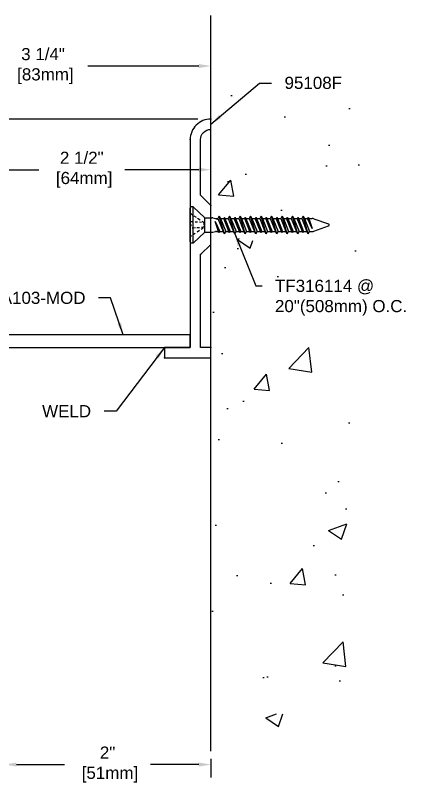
# Model space of a CAD drawing. Header units: inches. Extents: x -3.8 to 16.1, y 1.3 to 8.8.
# Drawn here: x 3.03 to 6.81, y 1.36 to 8.79 of the extents above; entities that cross this region are included whole.
import ezdxf

# ---------------------------------------------------------------- set-up
doc = ezdxf.new("R2010")
doc.units = ezdxf.units.IN
doc.header["$MEASUREMENT"] = 0
for name, color, linetype in [('Anchors', 4, 'Continuous'), ('Conditions', 1, 'Continuous'), ('Dimensions', 3, 'Continuous'), ('Text', 2, 'Continuous')]:
    doc.layers.add(name, color=color, linetype=linetype)
doc.styles.add('Arial', font='arial.ttf')
doc.dimstyles.new('ARIAL', dxfattribs={"dimtxt": 0.1175, "dimasz": 0.1175, "dimexe": 0.125, "dimexo": 0.125, "dimgap": 0.125, "dimtad": 0, "dimtih": 1, "dimtoh": 1, "dimdec": 4, "dimzin": 0, "dimdsep": 46, "dimlunit": 4, "dimtxsty": 'Arial', "dimcen": 0.09, "dimadec": 0, "dimazin": 0, "dimtfac": 1, "dimtdec": 4, "dimtofl": 0, "dimtmove": 0, "dimatfit": 3, "dimfxl": 0, "dimfrac": 2, "dimtolj": 1, "dimtzin": 0, "dimarcsym": 0})

# ---------------------------------------------------------------- blocks, each defined once
blk = doc.blocks.new('*D3')
at = {"layer": 'Defpoints', "color": 0}
for p in [(2.9207, 1.7175), (4.9207, 1.7175), (2.9207, 1.5375)]:
    blk.add_point(p, dxfattribs=at)
at = {"layer": 'Dimensions', "color": 0, "lineweight": -2}
for p, q in [((2.9207, 1.5925), (2.9207, 1.4125)), ((4.9207, 1.5925), (4.9207, 1.4125)), ((3.0382, 1.5375), (3.5046, 1.5375)), ((4.8032, 1.5375), (4.3368, 1.5375))]:
    blk.add_line(p, q, dxfattribs=at)
at = {"layer": 'Dimensions', "color": 0}
for points in [[(3.0382, 1.5571), (3.0382, 1.5179), (2.9207, 1.5375)], [(4.8032, 1.5571), (4.8032, 1.5179), (4.9207, 1.5375)]]:
    blk.add_solid(points, dxfattribs=at)
at = {"layer": 'Dimensions', "color": 0, "insert": (3.9207, 1.5375), "char_height": 0.1175, "attachment_point": 5, "style": 'Arial'}
blk.add_mtext('\\A1;2"\\P [51mm]', dxfattribs=at)
blk = doc.blocks.new('*D4')
at = {"layer": 'Defpoints', "color": 0}
for p in [(4.9207, 8.2999), (4.9207, 7.9789), (1.6707, 5.6668)]:
    blk.add_point(p, dxfattribs=at)
at = {"layer": 'Dimensions', "color": 0, "lineweight": -2}
for p, q in [((1.6707, 5.7918), (1.6707, 8.4249)), ((4.9207, 8.1039), (4.9207, 8.4249)), ((1.7882, 8.2999), (2.8624, 8.2999)), ((4.8032, 8.2999), (3.7291, 8.2999))]:
    blk.add_line(p, q, dxfattribs=at)
at = {"layer": 'Dimensions', "color": 0}
for points in [[(1.7882, 8.3195), (1.7882, 8.2803), (1.6707, 8.2999)], [(4.8032, 8.3195), (4.8032, 8.2803), (4.9207, 8.2999)]]:
    blk.add_solid(points, dxfattribs=at)
at = {"layer": 'Dimensions', "color": 0, "insert": (3.2957, 8.2999), "char_height": 0.1175, "attachment_point": 5, "style": 'Arial'}
blk.add_mtext('\\A1;3 1/4"\\P [83mm]', dxfattribs=at)
blk = doc.blocks.new('*D5')
at = {"layer": 'Defpoints', "color": 0}
for p in [(2.4207, 7.2964), (4.9207, 6.8414), (2.4207, 5.6038)]:
    blk.add_point(p, dxfattribs=at)
at = {"layer": 'Dimensions', "color": 0, "lineweight": -2}
for p, q in [((2.4207, 5.7288), (2.4207, 7.4214)), ((4.9207, 6.9664), (4.9207, 7.4214)), ((2.5382, 7.2964), (3.2546, 7.2964)), ((4.8032, 7.2964), (4.0868, 7.2964))]:
    blk.add_line(p, q, dxfattribs=at)
at = {"layer": 'Dimensions', "color": 0}
for points in [[(2.5382, 7.316), (2.5382, 7.2769), (2.4207, 7.2964)], [(4.8032, 7.316), (4.8032, 7.2769), (4.9207, 7.2964)]]:
    blk.add_solid(points, dxfattribs=at)
at = {"layer": 'Dimensions', "color": 0, "insert": (3.6707, 7.2964), "char_height": 0.1175, "attachment_point": 5, "style": 'Arial'}
blk.add_mtext('\\A1;2 1/2"\\P [64mm]', dxfattribs=at)
blk = doc.blocks.new('*D13')
at = {"layer": 'Defpoints', "color": 0}
for p in [(4.9207, 7.7863), (-0.7561, 5.6668), (-0.4083, 5.6668)]:
    blk.add_point(p, dxfattribs=at)
at = {"layer": 'Dimensions', "color": 0, "lineweight": -2}
for p, q in [((4.7957, 7.7863), (-0.8811, 7.7863)), ((-0.7561, 7.6688), (-0.7561, 6.9601)), ((-0.7561, 5.7843), (-0.7561, 6.3621)), ((-0.5333, 5.6668), (-0.8811, 5.6668))]:
    blk.add_line(p, q, dxfattribs=at)
at = {"layer": 'Dimensions', "color": 0}
for points in [[(-0.7757, 7.6688), (-0.7366, 7.6688), (-0.7561, 7.7863)], [(-0.7757, 5.7843), (-0.7366, 5.7843), (-0.7561, 5.6668)]]:
    blk.add_solid(points, dxfattribs=at)
at = {"layer": 'Dimensions', "color": 0, "insert": (-0.7561, 6.6611), "char_height": 0.1175, "attachment_point": 5, "style": 'Arial'}
blk.add_mtext('\\A1;2 1/8"\\P [54mm]', dxfattribs=at)
blk = doc.blocks.new('TF316114')
for p, q in [((-0.1634, 0), (0.1634, 0)), ((-0.1042, -0.0127), (-0.1125, 0)), ((-0.1762, -0.0285), (-0.1747, -0.0103)), ((-0.1762, -0.0285), (0.1762, -0.0285)), ((-0.1762, -0.0285), (-0.0698, -0.141)), ((-0.0815, -0.0472), (-0.0915, -0.0321)), ((-0.0533, -0.0902), (-0.0691, -0.0662)), ((-0.0308, -0.0055), (-0.0311, -0.0002)), ((-0.0297, -0.0263), (-0.0301, -0.0195)), ((-0.0284, -0.051), (-0.0294, -0.0323)), ((-0.0263, -0.091), (-0.0277, -0.065)), ((0.0274, -0.0703), (0.0286, -0.0479)), ((0.0297, -0.0255), (0.0306, -0.0085)), ((0.0662, -0.0707), (0.0485, -0.0976)), ((0.0698, -0.141), (0.1762, -0.0285)), ((0.0898, -0.0346), (0.0746, -0.0579)), ((0.1095, -0.0045), (0.0979, -0.0223)), ((0.1762, -0.0285), (0.1747, -0.0103)), ((-0.0698, -0.141), (-0.0698, -0.2081)), ((-0.0698, -0.141), (0.0698, -0.141)), ((-0.0307, -0.1248), (-0.0441, -0.1044)), ((-0.0245, -0.1261), (-0.0253, -0.1097)), ((-0.024, -0.135), (-0.0107, -0.135)), ((-0.0018, -0.135), (0.0183, -0.135)), ((0.0373, -0.1147), (0.024, -0.135)), ((0.024, -0.135), (0.0245, -0.1246)), ((0.0253, -0.1104), (0.0264, -0.0896)), ((0.0698, -0.141), (0.0698, -0.2081)), ((-0.0687, -0.2177), (-0.0633, -0.2437)), ((0.0687, -0.2177), (0.0633, -0.2437)), ((-0.0863, -0.3304), (0.0862, -0.2796)), ((-0.0737, -0.2796), (0.0321, -0.2431)), ((-0.0737, -0.2796), (-0.0623, -0.2734)), ((-0.0737, -0.2796), (-0.0623, -0.2858)), ((0.0321, -0.2431), (-0.0623, -0.2858)), ((-0.0623, -0.2734), (0.0321, -0.2431)), ((-0.0623, -0.2533), (-0.0623, -0.2734)), ((0.0622, -0.2667), (-0.0623, -0.3175)), ((-0.0623, -0.2858), (-0.0623, -0.3175)), ((0.0622, -0.2925), (-0.0623, -0.3433)), ((0.0622, -0.2925), (0.0622, -0.3242)), ((0.0622, -0.2533), (0.0622, -0.2667)), ((0.0862, -0.2796), (0.0622, -0.2667)), ((0.0862, -0.2796), (0.0622, -0.2925)), ((-0.0863, -0.3304), (-0.0623, -0.3175)), ((-0.0863, -0.3304), (-0.0623, -0.3433)), ((-0.0737, -0.3812), (0.0737, -0.3304)), ((-0.0623, -0.375), (0.0622, -0.3242)), ((0.0622, -0.3365), (-0.0623, -0.3873)), ((-0.0623, -0.3433), (-0.0623, -0.375)), ((0.0622, -0.3682), (-0.0623, -0.419)), ((0.0737, -0.3304), (0.0622, -0.3242)), ((0.0737, -0.3304), (0.0622, -0.3365)), ((0.0622, -0.3365), (0.0622, -0.3682)), ((0.0862, -0.3812), (0.0622, -0.3682)), ((-0.0863, -0.4319), (0.0862, -0.3812)), ((-0.0863, -0.4319), (-0.0623, -0.419)), ((-0.0863, -0.4319), (-0.0623, -0.4449)), ((-0.0737, -0.3812), (-0.0623, -0.375)), ((-0.0737, -0.3812), (-0.0623, -0.3873)), ((-0.0737, -0.4827), (0.0737, -0.4319)), ((-0.0623, -0.3873), (-0.0623, -0.419)), ((0.0622, -0.3941), (-0.0623, -0.4449)), ((-0.0623, -0.4766), (0.0622, -0.4258)), ((0.0622, -0.4381), (-0.0623, -0.4889)), ((-0.0623, -0.4449), (-0.0623, -0.4766)), ((0.0862, -0.3812), (0.0622, -0.3941)), ((0.0622, -0.3941), (0.0622, -0.4258)), ((0.0737, -0.4319), (0.0622, -0.4258)), ((0.0737, -0.4319), (0.0622, -0.4381)), ((0.0622, -0.4381), (0.0622, -0.4698)), ((-0.0863, -0.5335), (0.0862, -0.4827)), ((-0.0737, -0.4827), (-0.0623, -0.4766)), ((-0.0737, -0.4827), (-0.0623, -0.4889)), ((0.0622, -0.4698), (-0.0623, -0.5206)), ((-0.0623, -0.4889), (-0.0623, -0.5206)), ((0.0622, -0.4956), (-0.0623, -0.5464)), ((0.0862, -0.4827), (0.0622, -0.4698)), ((0.0862, -0.4827), (0.0622, -0.4956)), ((0.0622, -0.4956), (0.0622, -0.5273)), ((-0.0863, -0.5335), (-0.0623, -0.5206)), ((-0.0863, -0.5335), (-0.0623, -0.5464)), ((-0.0863, -0.6351), (0.0862, -0.5843)), ((-0.0737, -0.5843), (0.0737, -0.5335)), ((-0.0737, -0.5843), (-0.0623, -0.5781)), ((-0.0737, -0.5843), (-0.0623, -0.5904)), ((-0.0623, -0.5781), (0.0622, -0.5273)), ((0.0622, -0.5397), (-0.0623, -0.5904)), ((-0.0623, -0.5464), (-0.0623, -0.5781)), ((0.0622, -0.5714), (-0.0623, -0.6221)), ((-0.0623, -0.5904), (-0.0623, -0.6221)), ((0.0737, -0.5335), (0.0622, -0.5273)), ((0.0737, -0.5335), (0.0622, -0.5397)), ((0.0622, -0.5397), (0.0622, -0.5714)), ((0.0862, -0.5843), (0.0622, -0.5714)), ((0.0862, -0.5843), (0.0622, -0.5972)), ((-0.0863, -0.6351), (-0.0623, -0.6221)), ((-0.0863, -0.6351), (-0.0623, -0.648)), ((-0.0737, -0.6858), (0.0737, -0.6351)), ((0.0622, -0.5972), (-0.0623, -0.648)), ((-0.0623, -0.6797), (0.0622, -0.6289)), ((0.0622, -0.6412), (-0.0623, -0.692)), ((-0.0623, -0.648), (-0.0623, -0.6797)), ((0.0622, -0.5972), (0.0622, -0.6289)), ((0.0737, -0.6351), (0.0622, -0.6289)), ((0.0737, -0.6351), (0.0622, -0.6412)), ((0.0622, -0.6412), (0.0622, -0.6729)), ((-0.0863, -0.7366), (0.0862, -0.6858)), ((-0.0863, -0.7366), (-0.0623, -0.7237)), ((-0.0863, -0.7366), (-0.0623, -0.7495)), ((-0.0737, -0.6858), (-0.0623, -0.6797)), ((-0.0737, -0.6858), (-0.0623, -0.692)), ((-0.0737, -0.7874), (0.0737, -0.7366)), ((0.0622, -0.6729), (-0.0623, -0.7237)), ((-0.0623, -0.692), (-0.0623, -0.7237)), ((0.0622, -0.6988), (-0.0623, -0.7495)), ((-0.0623, -0.7812), (0.0622, -0.7305)), ((0.0622, -0.7428), (-0.0623, -0.7936)), ((0.0862, -0.6858), (0.0622, -0.6729)), ((0.0862, -0.6858), (0.0622, -0.6988)), ((0.0622, -0.6988), (0.0622, -0.7305)), ((0.0737, -0.7366), (0.0622, -0.7305)), ((0.0737, -0.7366), (0.0622, -0.7428)), ((0.0622, -0.7428), (0.0622, -0.7745)), ((-0.0863, -0.8382), (0.0862, -0.7874)), ((-0.0737, -0.7874), (-0.0623, -0.7812)), ((-0.0737, -0.7874), (-0.0623, -0.7936)), ((-0.0623, -0.7495), (-0.0623, -0.7812)), ((0.0622, -0.7745), (-0.0623, -0.8253)), ((-0.0623, -0.7936), (-0.0623, -0.8253)), ((0.0622, -0.8003), (-0.0623, -0.8511)), ((0.0862, -0.7874), (0.0622, -0.7745)), ((0.0862, -0.7874), (0.0622, -0.8003)), ((0.0622, -0.8003), (0.0622, -0.832)), ((-0.0863, -0.8382), (-0.0623, -0.8253)), ((-0.0863, -0.8382), (-0.0623, -0.8511)), ((-0.0863, -0.9397), (0.0862, -0.889)), ((-0.0737, -0.889), (0.0737, -0.8382)), ((-0.0737, -0.889), (-0.0623, -0.8828)), ((-0.0737, -0.889), (-0.0623, -0.8951)), ((-0.0623, -0.8828), (0.0622, -0.832)), ((0.0622, -0.8444), (-0.0623, -0.8951)), ((-0.0623, -0.8511), (-0.0623, -0.8828)), ((0.0622, -0.876), (-0.0623, -0.9268)), ((0.0737, -0.8382), (0.0622, -0.832)), ((0.0737, -0.8382), (0.0622, -0.8444)), ((0.0622, -0.8444), (0.0622, -0.876)), ((0.0862, -0.889), (0.0622, -0.876)), ((0.0862, -0.889), (0.0622, -0.9019)), ((-0.0863, -0.9397), (-0.0623, -0.9268)), ((-0.0863, -0.9397), (-0.0623, -0.9527)), ((-0.0737, -0.9905), (0.0737, -0.9397)), ((-0.0623, -0.8951), (-0.0623, -0.9268)), ((0.0622, -0.9019), (-0.0623, -0.9527)), ((-0.0623, -0.9844), (0.0622, -0.9336)), ((0.0622, -0.9459), (-0.0623, -0.9967)), ((-0.0623, -0.9527), (-0.0623, -0.9844)), ((0.0622, -0.9019), (0.0622, -0.9336)), ((0.0737, -0.9397), (0.0622, -0.9336)), ((0.0737, -0.9397), (0.0622, -0.9459)), ((0.0622, -0.9459), (0.0622, -0.9776)), ((-0.0863, -1.0413), (0.0862, -0.9905)), ((-0.0863, -1.0413), (-0.0623, -1.0284)), ((-0.0737, -0.9905), (-0.0623, -0.9844)), ((-0.0737, -0.9905), (-0.0623, -0.9967)), ((0.0622, -0.9776), (-0.0623, -1.0284)), ((-0.0623, -0.9967), (-0.0623, -1.0284)), ((0.0622, -1.0035), (-0.0623, -1.0542)), ((-0.0623, -1.0859), (0.0622, -1.0351)), ((0.0862, -0.9905), (0.0622, -0.9776)), ((0.0862, -0.9905), (0.0622, -1.0035)), ((0.0622, -1.0035), (0.0622, -1.0351)), ((0.0737, -1.0413), (0.0622, -1.0351)), ((-0.0863, -1.0413), (-0.0623, -1.0542)), ((-0.0863, -1.1429), (0.0862, -1.0921)), ((-0.0737, -1.0921), (0.0737, -1.0413)), ((-0.0737, -1.0921), (-0.0623, -1.0859)), ((-0.0737, -1.0921), (-0.0623, -1.0983)), ((0.0622, -1.0475), (-0.0623, -1.0983)), ((-0.0623, -1.0542), (-0.0623, -1.0859)), ((0.0622, -1.0792), (-0.0623, -1.13)), ((-0.0623, -1.0983), (-0.0623, -1.13)), ((0.0622, -1.105), (-0.0623, -1.1558)), ((0.0737, -1.0413), (0.0622, -1.0475)), ((0.0622, -1.0475), (0.0622, -1.0792)), ((0.0862, -1.0921), (0.0622, -1.0792)), ((0.0862, -1.0921), (0.0622, -1.105)), ((0.0622, -1.105), (0.0622, -1.1367)), ((-0.0863, -1.1429), (-0.0623, -1.13)), ((-0.0863, -1.1429), (-0.0623, -1.1558)), ((-0.0623, -1.1558), (-0.0623, -1.1817)), ((-0.0335, -1.1798), (0.0622, -1.1367)), ((-0.0335, -1.1798), (0.0737, -1.1429)), ((0.0622, -1.149), (-0.0335, -1.1798)), ((0.0737, -1.1429), (0.0622, -1.1367)), ((0.0737, -1.1429), (0.0622, -1.149)), ((0.0622, -1.149), (0.0622, -1.1817)), ((-0.0596, -1.197), (-0.0096, -1.3398)), ((0.0596, -1.197), (0.0096, -1.3398))]:
    blk.add_line(p, q)
for centre, radius, start, end in [((-0.1634, -0.0113), 0.0112, 90, 175), ((0.1634, -0.0113), 0.0112, 5, 90), ((-0.0233, -0.2081), 0.0465, 180, 191.9357), ((0.0233, -0.2081), 0.0465, 348.0643, 0), ((-0.1088, -0.2533), 0.0465, 0, 11.9357), ((0.1087, -0.2533), 0.0465, 168.0643, 180), ((-0.0158, -1.1817), 0.0465, 180, 199.30575), ((0.0158, -1.1817), 0.0465, 340.69425, 0), ((0, -1.3354), 0.0106, 204.10008, 335.89992)]:
    blk.add_arc(centre, radius, start, end)
blk = doc.blocks.new('95108F')
blk.add_lwpolyline([(0.0634, 0.0634), (0.9634, 0.0634), (1.0634, -0.0366), (1.4384, -0.0366), (1.5384, 0.0634), (2.0769, 0.0634, -0.414214), (2.1759, -0.0356), (2.1759, -0.0366), (2.2759, -0.0366), (2.2759, -0.0356, 0.414214), (2.0769, 0.1634), (1.2609, 0.1634), (1.2509, 0.1534), (1.2409, 0.1634), (0.0634, 0.1634), (0.0634, 0.4134), (-0.0366, 0.4134), (-0.0366, -0.0366), (0.0634, -0.0366)], format="xyb", close=True)
for p in [(-0.0366, 0.4134), (2.0769, 0.1634), (2.1988, 0.1216), (0.9634, 0.0634), (0.0634, -0.0366), (1.4384, -0.0366), (2.2759, -0.0366)]:
    blk.add_point(p)
blk = doc.blocks.new('RDA103-MOD')
blk.add_lwpolyline([(2.3, 0.125), (0.095, 0.125), (0, 0.03), (0, 0), (0.11, 0), (0.125, 0.015), (0.14, 0), (2.3, 0)], close=True)

msp = doc.modelspace()

# ---------------------------------------------------------------- hatches: boundary and pattern name
at = {"layer": 'Conditions'}
h = msp.add_hatch(dxfattribs=at)
h.set_pattern_fill('AR-CONC', color=256, scale=0.25, style=0)
h.set_pattern_definition([(50, (1, 0), (1.79315, -0.15688), [0.1875, -2.0625]), (355, (1, 0), (-0.34688, 1.88048), [0.15, -1.65]), (100.451, (1.1494, -0.013), (1.44627, 1.7236), [0.15935, -1.75286]), (46.184, (1, 0.5), (2.6681, -0.4138), [0.28125, -3.09375]), (96.636, (1.2223, 0.4655), (2.33666, 2.4353), [0.239, -2.6293]), (351.184, (1, 0.5), (2.33665, 2.4353), [0.225, -2.475]), (21, (1.25, 0.375), (1.49227, -1.00655), [0.1875, -2.0625]), (326, (1.25, 0.375), (0.6083, 1.81288), [0.15, -1.65]), (71.451, (1.3744, 0.2911), (2.10056, 0.80633), [0.15935, -1.75286]), (37.5, (1, 0), (0.0304, 0.832235), [0, -1.63, 0, -1.675, 0, -1.65625]), (7.5, (1, 0), (0.65767, 0.98603), [0, -0.955, 0, -1.5925, 0, -0.63125]), (327.5, (0.4425, 0), (1.334556, -0.056387), [0, -0.625, 0, -1.95, 0, -2.5875]), (317.5, (0.1925, 0), (1.45797, 0.25026), [0, -0.8125, 0, -1.295, 0, -1.8375])])
h.paths.add_polyline_path([(6.40694, 8.05249), (4.92073, 8.05249), (4.92073, 6.77698), (4.93673, 6.76183), (5.00869, 6.76183), (5.03942, 6.75534, 0.0521265), (5.04903, 6.75433), (5.0624, 6.75433), (5.07533, 6.77833), (5.08825, 6.75433), (5.11995, 6.75433), (5.12611, 6.76578), (5.13227, 6.75433), (5.16397, 6.75433), (5.17689, 6.77833), (5.18982, 6.75433), (5.22151, 6.75433), (5.22767, 6.76578), (5.23384, 6.75433), (5.26553, 6.75433), (5.27845, 6.77833), (5.29138, 6.75433), (5.32307, 6.75433), (5.32923, 6.76578), (5.3354, 6.75433), (5.36709, 6.75433), (5.38002, 6.77833), (5.39294, 6.75433), (5.42463, 6.75433), (5.4308, 6.76578), (5.43696, 6.75433), (5.46865, 6.75433), (5.48158, 6.77833), (5.4945, 6.75433), (5.5262, 6.75433), (5.53236, 6.76578), (5.53852, 6.75433), (5.57022, 6.75433), (5.58314, 6.77833), (5.59607, 6.75433), (5.62776, 6.75433), (5.63392, 6.76578), (5.64009, 6.75433), (5.67178, 6.75433), (5.6847, 6.77833), (5.69763, 6.75433), (5.72932, 6.75433), (5.73548, 6.76578), (5.74165, 6.75433), (5.77334, 6.75433), (5.78627, 6.77833), (5.79919, 6.75433), (5.83088, 6.75433), (5.83705, 6.76578), (5.84321, 6.75433), (5.8749, 6.75433), (5.88783, 6.77833), (5.90075, 6.75433), (5.93245, 6.75433), (5.93861, 6.76578), (5.94477, 6.75433), (5.9853, 6.75433), (6.13382, 6.7023, -0.7741233), (6.13382, 6.68186), (5.9853, 6.62983), (5.95153, 6.62983), (5.93861, 6.60583), (5.92568, 6.62983), (5.89399, 6.62983), (5.88783, 6.61839), (5.88167, 6.62983), (5.84997, 6.62983), (5.83705, 6.60583), (5.82412, 6.62983), (5.79243, 6.62983), (5.78627, 6.61839), (5.7801, 6.62983), (5.74841, 6.62983), (5.73548, 6.60583), (5.72256, 6.62983), (5.69087, 6.62983), (5.6847, 6.61839), (5.67854, 6.62983), (5.64685, 6.62983), (5.63392, 6.60583), (5.621, 6.62983), (5.5893, 6.62983), (5.58314, 6.61839), (5.57698, 6.62983), (5.54528, 6.62983), (5.53236, 6.60583), (5.51943, 6.62983), (5.48774, 6.62983), (5.48158, 6.61839), (5.47542, 6.62983), (5.44372, 6.62983), (5.4308, 6.60583), (5.41787, 6.62983), (5.38618, 6.62983), (5.38002, 6.61839), (5.37385, 6.62983), (5.34216, 6.62983), (5.32923, 6.60583), (5.31631, 6.62983), (5.28462, 6.62983), (5.27845, 6.61839), (5.27229, 6.62983), (5.2406, 6.62983), (5.22767, 6.60583), (5.21475, 6.62983), (5.18305, 6.62983), (5.17689, 6.61839), (5.17073, 6.62983), (5.13903, 6.62983), (5.12611, 6.60583), (5.11318, 6.62983), (5.08149, 6.62983), (5.07533, 6.61839), (5.06917, 6.62983), (5.04903, 6.62983, 0.0521265), (5.03942, 6.62883), (5.00869, 6.62233), (4.93673, 6.62233), (4.92073, 6.60718), (4.92073, 5.69879), (4.92073, 1.66679), (6.40694, 1.66679), (6.40694, 5.65884), (5.471, 5.65884), (5.471, 6.17567), (6.40694, 6.17567)])
h.paths.add_polyline_path([(6.13382, 6.7023, -0.0418628), (6.13549, 6.70172)], flags=16)
h.paths.add_polyline_path([(5.96349, 2.32406), (5.96349, 2.02873), (5.26169, 2.02873), (5.26169, 2.32406)], flags=16)
h.paths.add_polyline_path([(5.31258, 2.27946), (5.88405, 2.27946), (5.88405, 2.07771), (5.31258, 2.07771)], flags=8)

# ---------------------------------------------------------------- linework, layer by layer
msp.add_line((4.92073, 1.66679), (4.92073, 8.79071), dxfattribs=at)

# ---------------------------------------------------------------- block references
at = {"rotation": 90}
msp.add_blockref('95108F', (4.88413, 5.51042), dxfattribs=at)
msp.add_blockref('RDA103-MOD', (2.42073, 5.57379))
at = {"layer": 'Anchors', "rotation": 90}
msp.add_blockref('TF316114', (4.72073, 6.76129), dxfattribs=at)

# ---------------------------------------------------------------- texts
at = {"layer": 'Text', "char_height": 0.1175, "style": 'Arial'}
for s, insert, attachment_point in [('\\A1;95108F', (5.63407, 8.07674), 7), ('\\A1;TF316114 @\\P20"(508mm) O.C.', (5.54136, 6.23076), 1), ('RDA103-MOD', (3.70696, 6.11465), 3), ('\\A1;WELD', (3.7608, 4.8998), 9)]:
    msp.add_mtext(s, dxfattribs=dict(at, insert=insert, attachment_point=attachment_point))

# ---------------------------------------------------------------- dimensions: what is measured, and where the dimension line sits
at = {"layer": 'Dimensions'}
for base, p1, p2, picture, middle in [((4.92073, 8.29991), (1.67073, 5.66679), (4.92073, 7.97893), '*D4', (3.29573, 8.29991)), ((2.42073, 7.29643), (4.92073, 6.84139), (2.42073, 5.60379), '*D5', (3.67073, 7.29643)), ((2.92073, 1.53747), (4.92073, 1.71753), (2.92073, 1.71753), '*D3', (3.92073, 1.53747))]:
    dim = msp.add_linear_dim(base=base, p1=p1, p2=p2, dimstyle='ARIAL', override={"dimpost": '\\X'}, dxfattribs=at)
    dim.commit()
    dim.dimension.update_dxf_attribs({"geometry": picture, "text_midpoint": middle, "dimtype": 160})
dim = msp.add_linear_dim(base=(-0.75614, 5.66679), p1=(4.92073, 7.78629), p2=(-0.40827, 5.66679), angle=90, dimstyle='ARIAL', override={"dimpost": '\\X'}, dxfattribs=at)
dim.commit()
dim.dimension.update_dxf_attribs({"geometry": '*D13', "text_midpoint": (-0.75614, 6.66108), "dimtype": 160})

# ---------------------------------------------------------------- leaders
at = {"layer": 'Text', "annotation_type": 0, "has_hookline": 1}
for points, hookline_direction, text_width in [([(4.92073, 7.73629), (5.39157, 8.13549), (5.50907, 8.13549)], 0, 0.54238), ([(4.47073, 5.57379), (4.0033, 4.95855), (3.8858, 4.95855)], 1, 0.46351)]:
    msp.add_leader(points, dimstyle='ARIAL', override={"dimgap": 0.125, "dimtad": 0}, dxfattribs=dict(at, hookline_direction=hookline_direction, text_width=text_width))
at = {"layer": 'Text'}
msp.add_leader([(5.15267, 6.67504), (5.35613, 6.17201), (5.41636, 6.17201)], dimstyle='ARIAL', override={"dimgap": 0.125, "dimtad": 0}, dxfattribs=at)
msp.add_leader([(4.07122, 5.69879), (3.94946, 6.0559), (3.83196, 6.0559)], dimstyle='ARIAL', dxfattribs=at)

doc.saveas('drawing.dxf')
